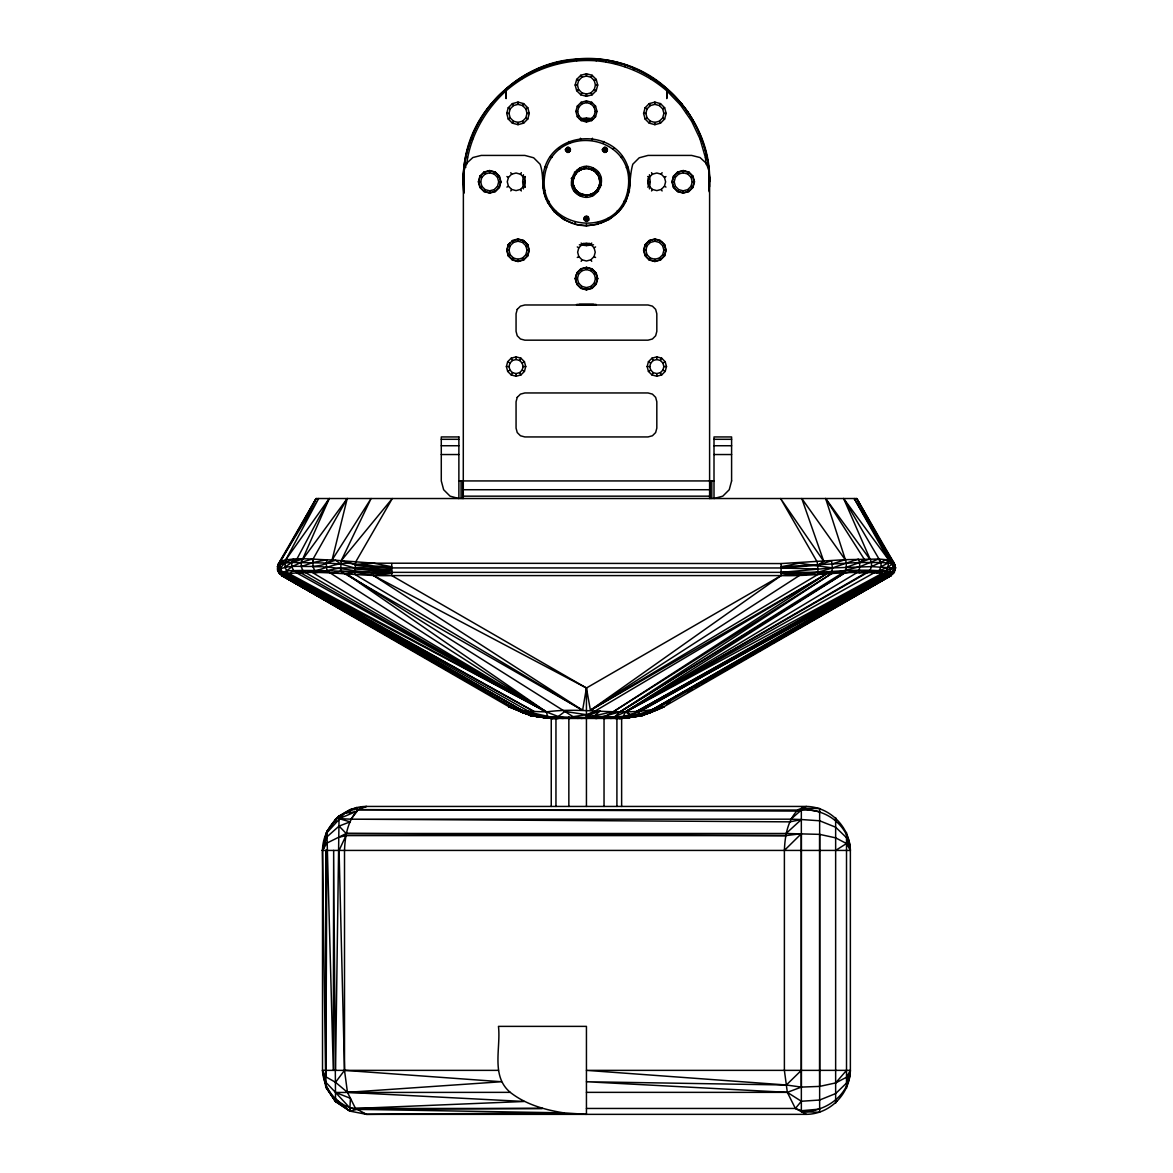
<?xml version="1.0" encoding="UTF-8"?>
<svg xmlns="http://www.w3.org/2000/svg" width="1173" height="1173" viewBox="0 0 1173 1173"><rect width="100%" height="100%" fill="white"/><g stroke="black" fill="none" stroke-linecap="round" stroke-linejoin="round"><path stroke-width="1.5" d="M325.507 1070.362L322.516 850.425L326.871 832.786L344.935 812.977L339.07 816.027L326.871 831.334L333.308 1070.362L333.66 850.425L335.551 1101.608L325.903 1087.283L325.903 850.425L325.903 1076.843L335.551 1082.312L347.457 1092.356L355.507 1108.456L366.504 1114.35L806.379 1114.35C830.059 1114.13 849.824 1093.91 850.366 1070.362L850.366 850.425C849.751 826.95 829.941 806.789 806.379 806.438L366.504 806.438C343.161 806.394 322.502 826.994 322.516 850.425L322.516 1070.362L325.903 1087.283L335.551 1101.608L349.95 1111.124L366.504 1114.35L563.67 1112.854L586.441 1114.35L586.441 1026.375L498.466 1026.375C501.003 1048.134 490.666 1076.008 510.255 1092.356C525.607 1104.438 544.683 1109.79 563.67 1112.854L357.149 1109.335C338.132 1106.857 323.396 1089.306 322.516 1070.362L498.466 1070.362M586.441 806.438L586.441 687.994L781.115 575.591C817.156 576.632 853.768 568.861 889.515 574.359L891.084 575.591L894.31 572.365L895.483 567.967L894.31 563.568L880.542 541.413M894.31 563.568L856.759 498.525L316.123 498.525L278.573 563.568C275.391 572.967 279.115 574.447 286.755 570.811C321.754 569.491 356.753 572.556 391.753 572.365L781.115 572.365L832.361 567.908L871.48 566.618L871.495 562.322L843.622 498.525L888.709 559.932L893.43 562.028L894.896 570.166L894.046 568.978L894.31 572.365C857.14 566.544 818.637 574.462 781.115 573.26C807.933 579.799 833.373 566.735 858.431 559.154L859.736 562.497L859.237 572.659L870.043 570.401L871.48 566.618L886.26 559.712L888.709 559.932L887.976 567.175L884.633 573.084L636.382 711.644L886.685 573.626L639.52 711.6L623.083 716.762L610.532 718.462M325.903 1070.362L326.871 850.425M846.51 832.434L846.51 1088.353M291.901 580.767L279.203 573.318L281.784 575.591L283.353 574.359C319.129 568.964 355.712 576.559 391.753 575.591L586.441 687.994L590.415 710.31L818.094 574.359L817.874 569.037L781.115 567.967L340.405 567.908L315.918 572.717L312.942 566.75L313.074 559.037L347.223 498.525L332.106 559.932C316.299 572.644 293.734 561.149 277.693 570.239L279.306 573.406L282.341 575.371L515.548 709.225L523.906 713.067L533.7 716.058L553.011 718.462L543.143 717.187L551.251 718.448L621.631 718.448L642.819 715.471L651.953 711.688L639.182 716.058L621.866 718.345L637.716 716.16M325.889 1087.195L325.903 1086.007L335.434 1101.447L349.701 1110.948L350.448 1098.324L335.551 1092.459L325.903 1082.342L322.516 1070.362L325.903 1076.843M335.551 1070.362L339.07 816.027L356.709 807.537L358.234 809.663L797.039 811.071C821.965 805.279 849.604 824.062 850.366 850.425L322.516 850.425L325.903 834.78M894.178 569.037L895.483 567.967L894.09 563.187L895.483 567.967L892.316 567.908L886.084 570.811L876.231 572.717L879.251 570.503L880.982 566.75L881.055 562.497L843.622 498.525M801.35 1111.652L819.648 1112.297L819.648 808.49L801.335 808.402L801.35 1111.652C825.22 1112.268 849.531 1095.626 850.366 1070.362L586.441 1070.362L786.35 1084.996L801.335 1087.092L819.648 1086.403L819.648 834.37L786.071 833.49L346.196 833.49L326.871 843.123L322.516 850.425L326.871 831.334M463.907 193.369C455.872 127.446 510.226 62.741 576.529 59.046C645.634 51.568 711.498 112.329 709.606 181.815L709.606 498.525M709.108 191.712L709.181 171.551L706.366 163.384L700.017 157.534L691.645 155.423L648.024 155.423L639.226 157.783L632.79 164.22C628.376 179.572 631.924 197.181 620.136 210.084C609.667 221.624 594.242 227.239 578.802 225.128C563.568 221.829 551.002 211.287 545.108 196.859C541.662 186.126 543.905 174.762 540.093 164.22L533.656 157.783L524.859 155.423L481.238 155.423L472.866 157.534L466.517 163.384L463.702 171.551L463.276 181.815L464.083 178.839M618.45 718.462C629.813 717.92 641.602 716.219 651.484 710.222L891.084 575.591L664.035 706.674C625.839 718.155 585.444 706.249 546.369 711.938L305.581 572.644L302.737 570.401L301.285 566.618L312.971 562.497L327.267 559.712L326.329 563.025L326.886 570.811L546.369 711.938L563.275 718.462L530.064 715.471L508.847 706.674L281.784 575.591L340.888 608.802M463.276 498.525L463.379 176.859C465.138 75.497 593.787 20.674 668.111 89.617L666.953 90.937L666.763 98.591L666.763 90.805L668.111 89.617C696 114.734 712.231 152.783 709.064 190.349M709.064 187.665L709.504 176.859M543.773 717.861L554.756 718.462L543.773 717.861L521.589 710.164L282.341 575.371L277.517 566.691L280.112 561.339C296.945 556.632 314.892 559.844 332.106 559.932L371.093 498.525L341.182 560.753L340.61 571.383L582.6 710.266L586.441 687.994L373.234 575.371L354.833 572.175L340.61 571.383L331.446 573.084M335.434 1101.447L335.551 1099.233L349.701 1110.948M463.276 181.815C463.643 147.505 478.203 113.048 504.361 90.526M629.637 717.187L619.109 718.462L642.819 715.471L604.154 718.462L614.608 716.82L620.062 711.864L831.51 573.626L832.361 567.908L831.569 560.723L817.566 565.298L781.115 567.967M888.709 559.932L854.223 498.525L892.565 563.934L893.415 573.26L887.36 577.189M627.79 190.407C638.493 132.476 549.624 120.247 544.316 178.926C540.035 229.952 618.142 240.685 627.79 190.407L629.505 190.759L625.502 202.049L623.933 201.243M629.622 189.058C637.863 121.992 535.02 121.992 543.26 189.058M666.763 90.805C647.027 73.752 622.159 63.225 596.207 60.805L596.353 59.046M895.483 567.967L894.09 563.187L894.369 564.404L888.137 563.025L886.26 559.712L879.09 559.037L845.176 559.668L781.115 563.568L373.659 563.187L355.39 564.404L341.182 560.753L392.31 498.525L355.639 562.028L354.789 574.359L582.6 710.266L373.234 575.371L391.753 573.26C364.92 574.99 339.627 565.899 312.942 566.75M359.891 807.728L366.504 806.438L358.234 809.663C347.692 820.264 345.067 835.997 344.51 850.425L344.51 1070.362L347.457 1092.356L524.228 1101.476L355.507 1108.456L349.95 1108.016L335.551 1092.459L510.255 1092.356M806.379 1114.35L795.382 1108.456L787.332 1092.356L784.385 1070.362L784.385 850.425C784.972 835.968 787.494 820.367 798.109 809.663L806.379 806.438M523.451 188.912L522.659 181.815L523.451 174.718M525.005 186.991L525.005 176.639M599.183 176.976L599.975 183.457L597.658 189.557L592.776 193.882L586.441 195.451L580.107 193.882L575.225 189.557L572.908 183.457L573.685 176.976C566.5 194.454 596.163 202.9 599.74 184.85C603.875 169.924 580.4 161.61 574.389 175.759M648.068 185.261L648.068 178.369M649.417 188.912L650.223 181.815L649.417 174.718M466.634 164.587C470.05 136.273 485.079 110.115 505.93 90.937L504.771 89.617L506.12 90.805L506.12 98.591L505.93 90.937M592.189 139.983L592.424 138.238M543.246 717.187L552.014 718.243L532.821 715.955L508.847 706.674C525.035 711.234 541.603 715.207 558.187 718.462L548.319 717.964L523.906 713.067L521.589 710.164L283.353 574.359L277.693 570.239L278.529 565.342L277.517 566.691L278.294 566.178M605.913 61.978L606.192 60.248L597.218 59.515M846.554 567.175L869.721 558.978L825.645 498.525L846.451 563.025L845.909 570.811L620.062 711.864L596.104 718.462C618.831 715.618 643.303 717.979 664.035 706.674L639.182 716.058M580.166 193.809L579.755 195.686C561.94 187.489 575.591 159.132 593.113 167.944C610.942 176.141 597.277 204.498 579.755 195.686L580.518 194.102C574.55 190.847 571.192 183.516 573.685 176.976M572.835 180.921L576.969 170.232L577.952 171.17L580.972 169.323L576.456 172.534L574.315 175.569L578.362 170.965M595.825 191.522L599.33 186.184L600.048 182.709C599.711 193.34 585.87 199.381 577.864 192.416L581.046 194.337L586.471 195.451L586.471 196.771M615.488 63.943L615.913 62.228M478.393 181.815L479.904 176.185L484.038 172.05L489.669 170.54L495.299 172.05L499.434 176.185L500.944 181.815L499.434 187.445L495.299 191.58L489.669 193.09L484.038 191.58L479.904 187.445L478.393 181.815L480.651 181.815L481.854 177.299L485.153 174L489.669 172.798L494.17 174L497.484 177.299L498.686 181.815L497.484 186.316L494.17 189.63L489.669 190.832L485.153 189.63L481.854 186.316L480.651 181.815M506.736 113.385L508.246 107.755L512.381 103.62L518.011 102.11L523.642 103.62L527.777 107.755L529.287 113.385L527.777 119.016L523.642 123.15L518.011 124.661L512.381 123.15L508.246 119.016L506.736 113.385L508.994 113.385L510.196 108.884L513.51 105.57L518.011 104.368L522.528 105.57L525.827 108.884L527.029 113.385L525.827 117.901L522.528 121.2L518.011 122.403L513.51 121.2L510.196 117.901L508.994 113.385M508.437 177.416L507.264 181.815L508.437 186.214L511.663 189.439L516.061 190.613L520.46 189.439L523.686 186.214L524.859 181.815L523.686 177.416L520.46 174.191L516.061 173.018L511.663 174.191L508.437 177.416L506.912 176.537M513.51 242.43L510.196 245.729L508.994 250.245L510.196 254.746L513.51 258.06L518.011 259.262L522.528 258.06L525.827 254.746L527.029 250.245L525.827 245.729L522.528 242.43L518.011 241.227L513.51 242.43L512.381 240.48L518.011 238.969L523.642 240.48L527.777 244.614L529.287 250.245L527.777 255.875L523.642 260.01L518.011 261.52L512.381 260.01L508.246 255.875L506.736 250.245L508.246 244.614L510.314 242.547M575.166 85.043L576.676 79.412L580.811 75.277L586.441 73.767L592.072 75.277L596.207 79.412L597.717 85.043L596.207 90.673L592.072 94.808L586.441 96.318L580.811 94.808L576.676 90.673L575.166 85.043L577.424 85.043L578.626 89.544L581.925 92.858L586.441 94.06L590.943 92.858L594.256 89.544L595.459 85.043L594.256 80.541L590.943 77.227L586.441 76.025L581.925 77.227L578.626 80.541L577.424 85.043M506.384 366.562L507.674 361.724L511.223 358.176L516.061 356.885L520.9 358.176L524.434 361.724L525.739 366.562L524.434 371.401L520.9 374.949L516.061 376.24L511.223 374.949L507.674 371.401L506.384 366.562L509.023 366.562L509.962 363.043L512.542 360.463L516.061 359.524L519.58 360.463L522.161 363.043L523.099 366.562L522.161 370.082L519.58 372.662L516.061 373.601L512.542 372.662L509.962 370.082L509.023 366.562M565.327 149.821L567.967 147.182L570.254 148.502L570.254 151.141L567.967 152.461L565.327 149.821L570.606 149.821M575.884 111.435L577.292 106.157L581.163 102.286L586.441 100.878L591.72 102.286L595.576 106.157L596.998 111.435L595.576 116.713L591.72 120.584L586.441 121.992L581.163 120.584L577.292 116.713L575.884 111.435L577.644 111.435L578.817 107.036L582.043 103.811L586.441 102.638L590.84 103.811L594.066 107.036L595.239 111.435L594.066 115.834L590.84 119.06L586.441 120.233L582.043 119.06L578.817 115.834L577.644 111.435M583.802 218.764L585.122 216.477L587.761 216.477L588.729 220.084L586.441 221.404L583.802 218.764L589.081 218.764M602.277 149.821L604.916 147.182L607.203 148.502L607.203 151.141L604.916 152.461L602.277 149.821L607.555 149.821M578.817 247.796L577.644 252.195L578.817 256.594L582.043 259.82L586.441 260.993L590.84 259.82L594.066 256.594L595.239 252.195L594.066 247.796L590.84 244.571L586.441 243.398L582.043 244.571L578.817 247.796L577.292 246.917M576.295 282.81L575.166 278.588L576.295 274.365M577.424 278.588L578.626 274.071L581.925 270.772L586.441 269.57L590.943 270.772L594.256 274.071L595.459 278.588L594.256 283.089L590.943 286.403L586.441 287.605L581.925 286.403L578.626 283.089L577.424 278.588L575.166 278.588M578.626 283.089L576.676 284.218L580.811 288.353L586.441 289.863L592.072 288.353L596.207 284.218L597.717 278.588L596.207 272.957L592.072 268.822L586.441 267.312L580.811 268.822L576.676 272.957L578.626 274.071M643.596 113.385L645.106 107.755L649.226 103.62L654.871 102.11L660.502 103.62L664.636 107.755L666.147 113.385L664.636 119.016L660.502 123.15L654.871 124.661L649.226 123.15L645.106 119.016L643.596 113.385L645.854 113.385L647.056 108.884L650.355 105.57L654.871 104.368L659.373 105.57L662.672 108.884L663.889 113.385L662.672 117.901L659.373 121.2L654.871 122.403L650.355 121.2L647.056 117.901L645.854 113.385M649.197 177.416L648.024 181.815L649.197 186.214L652.423 189.439L656.821 190.613L661.22 189.439L664.446 186.214L665.619 181.815L664.446 177.416L661.22 174.191L656.821 173.018L652.423 174.191L649.197 177.416L647.672 176.537M647.056 254.746L645.106 255.875L643.596 250.245L645.106 244.614L649.226 240.48L654.871 238.969L660.502 240.48L659.373 242.43L654.871 241.227L650.355 242.43L647.056 245.729L645.854 250.245L647.056 254.746L650.355 258.06L654.871 259.262L659.373 258.06L662.672 254.746L663.889 250.245L662.672 245.729L659.373 242.43M671.938 181.815L673.449 176.185L677.583 172.05L683.214 170.54L688.844 172.05L692.979 176.185L694.489 181.815L692.979 187.445L688.844 191.58L683.214 193.09L677.583 191.58L673.449 187.445L671.938 181.815L674.196 181.815L675.399 177.299L678.698 174L683.214 172.798L687.715 174L691.029 177.299L692.231 181.815L691.029 186.316L687.715 189.63L683.214 190.832L678.698 189.63L675.399 186.316L674.196 181.815M646.132 256.916L649.226 260.01L654.871 261.52L660.502 260.01L664.636 255.875L666.147 250.245L664.636 244.614L661.543 241.506M647.144 366.562L648.434 361.724L651.983 358.176L656.821 356.885L661.66 358.176L665.194 361.724L666.499 366.562L665.194 371.401L661.66 374.949L656.821 376.24L651.983 374.949L648.434 371.401L647.144 366.562L649.783 366.562L650.722 363.043L653.302 360.463L656.821 359.524L660.34 360.463L662.921 363.043L663.859 366.562L662.921 370.082L660.34 372.662L656.821 373.601L653.302 372.662L650.722 370.082L649.783 366.562M575.049 222.474L574.579 224.175L586.441 225.803L598.303 224.175L597.834 222.474M324.203 847.185L322.516 850.425L325.42 840.161M573.553 177.446L573.084 179.073L573.905 176.742M322.516 850.425L326.871 836.935L339.07 826.1L350.126 821.848L339.07 818.651L356.68 811.335L356.709 807.537L357.164 811.071L351.02 819.179L339.07 818.651M624.886 66.656L625.444 64.984L606.192 60.248M278.617 563.495L277.517 566.691L278.793 563.187L278.69 569.037M634.021 70.131L634.71 68.503M580.518 195.554L581.046 194.337M773.418 642.863L891.084 575.591L654.461 709.87L644.886 713.683L615.239 718.462L626.573 717.935L651.484 710.222L889.515 574.359L892.873 571.618L894.427 568.113L892.565 563.934L889.413 560.254L888.137 563.025L881.055 562.497L878.46 559.037L859.765 566.75L831.51 573.626L613.582 711.571L586.441 717.524L547.659 716.732L546.369 711.938L288.103 573.098L284.863 567.175L285.86 559.668L329.246 498.525L301.27 562.322L301.285 566.618M304.863 519.272L316.123 498.525L278.382 565.298L283.353 574.359M603.259 143.077L603.963 141.464M586.441 1092.356L787.332 1092.356L801.335 1087.092L801.335 833.71L785.866 835.601L345.991 835.601L339.07 850.425L344.51 1070.362L335.551 1082.312M598.494 175.759C593.509 164.631 575.591 166.859 573.142 178.78L571.427 178.384L572.981 183.443L571.427 185.246L573.142 184.85M592.35 169.528L593.113 167.944M592.717 193.809L593.113 195.686L592.35 194.102C603.421 189 601.646 171.229 589.696 168.575M623.083 716.762L625.546 711.791L844.619 573.011L858.709 570.503M893.415 573.26L892.198 572.175L887.77 573.905L651.484 710.222L890.542 575.371L892.198 572.175L890.38 571.383L884.633 573.084M329.246 498.525L296.96 558.949L284.863 567.175M625.224 716.732L624.549 717.964L621.353 718.213M301.402 525.651L303.133 522.454M512.381 123.15L513.51 121.2M522.528 105.57L523.642 103.62M484.038 191.58L485.153 189.63M494.17 174L495.299 172.05M510.783 190.964L511.663 189.439M520.46 174.191L521.34 172.666M580.811 94.808L581.925 92.858M590.943 77.227L592.072 75.277M581.163 120.584L582.043 119.06M590.84 103.811L591.72 102.286M566.647 152.094L569.286 147.534M512.381 260.01L513.51 258.06M522.528 242.43L523.642 240.48M603.596 152.094L606.236 147.534M585.122 221.052L587.761 216.477M649.226 123.15L650.355 121.2M659.373 105.57L660.502 103.62M511.223 374.949L512.542 372.662M519.58 360.463L520.9 358.176M581.163 261.344L582.043 259.82M590.84 244.571L591.72 243.046M580.811 288.353L581.925 286.403M590.943 270.772L592.072 268.822M651.543 190.964L652.423 189.439M661.22 174.191L662.1 172.666M677.583 191.58L678.698 189.63M687.715 174L688.844 172.05M649.226 260.01L650.355 258.06M651.983 374.949L653.302 372.662M660.34 360.463L661.66 358.176M355.39 564.404C334.334 558.245 313.47 578.656 293.514 570.503L291.784 566.75L291.71 562.497L293.646 559.154L278.382 565.298L282.209 560.723L280.288 563.949L280.596 572.277M578.7 194.615L579.389 193.486L586.471 195.451L586.441 197.211M596.383 172.49L595.708 171.947L599.271 177.211L600.048 180.847L598.538 175.51L593.494 170.144L594.183 169.015M572.996 223.486L563.583 219.395L564.506 217.899M280.112 561.339L318.66 498.525L285.86 559.668L280.288 563.949M651.323 79.207L652.261 77.711M314.012 570.503L312.604 572.644L546.369 711.938L528.554 711.249L285.083 573.905L521.589 710.164M339.07 816.027L335.551 819.179L325.903 833.49L325.903 838.46M574.623 175.642L577.395 171.61L583.172 168.575L586.441 168.179L586.441 166.419M599.872 223.486L609.3 219.395L618.582 211.844L624.505 203.457M347.223 498.525L303.015 558.978L291.71 562.497L284.716 563.025L280.538 567.908M613.083 149.059L614.197 147.695M586.441 1108.456L795.382 1108.456L801.335 1101.256L819.648 1100.025L835.645 1093.573L846.51 1083.09L850.366 1070.362L846.51 1077.254L835.645 1082.928L819.648 1086.403M835.645 1082.928L846.539 1070.362M575.283 173.985L577.952 171.17M512.513 240.714L508.481 244.746L507.015 250.245L508.481 255.743L512.513 259.761L518.011 261.242L523.51 259.761L527.542 255.743L529.008 250.245L527.542 244.746L523.51 240.714L518.011 239.248L511.912 241.315M784.385 850.425L801.335 833.71M801.335 1070.362L786.35 1084.996L586.441 1081.741L787.332 1092.356L801.335 1101.256M575.532 192.049L577.175 191.683L574.345 188.12L577.131 191.698M563.583 219.395L554.286 211.844L555.577 210.641M786.071 833.49L801.335 819.531L819.648 820.777L835.645 827.2L846.51 837.698L850.366 850.425L846.51 843.534L835.645 837.859L819.648 834.37M507.059 88.136C525.973 71.612 550.592 61.289 575.664 59.515M790.895 819.179L801.335 819.531L790.001 821.848L351.02 819.179L790.895 819.179L801.335 810.059L358.234 809.663M391.753 573.26L354.833 572.175L346.46 573.905L573.128 716.688L581.676 718.462L586.441 717.524L586.441 718.462L593.611 716.586L600.239 710.941L586.441 716.204L614.608 716.82L625.546 711.791L870.043 570.401M666.953 90.937L680.487 105.027L681.85 103.913M832.361 567.908L799.224 563.187L781.115 566.75L859.736 562.497L864.076 558.949L825.645 498.525M574.403 191.419L575.782 190.319M597.101 173.311L598.479 172.211M506.12 90.805C530.724 69.368 563.67 58.43 596.207 60.805M588.333 195.319L594.931 192.46L591.544 194.322L592.438 195.524L591.91 194.307M289.995 573.011L293.514 570.503M574.242 190.466L575.313 189.703L573.098 184.616L573.597 186.419M620.942 157.461L622.379 156.449M593.611 716.586L595.166 718.462L604.769 716.762L613.582 711.571L826.437 573.905L590.415 710.31L781.115 575.591L781.115 563.568M892.565 563.934L887.976 567.175L874.442 572.644L626.015 711.791L630.018 714.65L638.185 714.298L639.52 711.6L887.77 573.905L892.316 567.908L871.48 566.618M686.352 112.843L687.803 111.846C672.466 90.204 650.502 73.694 625.444 64.984M654.461 709.87L650.077 712.832L640.062 715.955L626.573 717.935L629.74 717.832M590.415 710.31L799.649 575.371M817.874 569.037L817.566 565.298L823.769 561.339L801.789 498.525L845.176 559.668L832.185 563.949M835.645 850.425L846.51 843.534M620.062 711.864L844.619 573.011M586.441 716.204L826.437 573.905M508.246 119.016L510.196 117.901M525.827 108.884L527.777 107.755M576.676 90.673L578.626 89.544M594.256 80.541L596.207 79.412M577.292 116.713L578.817 115.834M594.066 107.036L595.576 106.157M479.904 187.445L481.854 186.316M497.484 177.299L499.434 176.185M565.679 151.141L570.254 148.502M506.912 187.094L508.437 186.214M523.686 177.416L525.196 176.537M645.106 119.016L647.056 117.901M662.672 108.884L664.636 107.755M602.629 151.141L607.203 148.502M706.249 164.587L705.398 157.534L699.958 138.766L691.586 121.112L693.111 120.233M508.246 255.875L510.196 254.746M525.827 245.729L527.777 244.614M584.154 220.084L588.729 217.445M647.672 187.094L649.197 186.214M664.446 177.416L665.956 176.537M673.449 187.445L675.399 186.316M691.029 177.299L692.979 176.185M577.292 257.474L578.817 256.594M594.066 247.796L595.576 246.917M594.256 274.071L596.207 272.957M662.672 245.729L664.636 244.614M507.674 371.401L509.962 370.082M522.161 363.043L524.434 361.724M648.434 371.401L650.722 370.082M662.921 363.043L665.194 361.724M879.251 570.503L867.287 572.644L626.015 711.791L882.858 573.011L636.382 711.644M666.851 703.756L670.018 701.938L666.88 703.771M695.413 687.363L698.58 685.545M723.961 670.971L733.477 665.516M744.591 659.138L755.691 652.774M758.858 650.942L762.039 649.124M766.79 646.396L769.972 644.578M773.139 642.745L776.321 640.927M781.071 638.2L784.253 636.382M787.42 634.564L792.171 631.822M795.353 630.004L798.52 628.185M801.702 626.367L806.452 623.625M809.634 621.807L855.63 595.4M858.812 593.582L884.193 579.022L880.967 580.767M687.539 691.953L692.319 689.225M695.501 687.407L698.683 685.589M701.865 683.771L706.63 681.044M709.812 679.226L719.357 673.771M724.122 671.044L733.668 665.59M738.433 662.862L741.615 661.044M744.796 659.226L755.925 652.862M759.107 651.044L770.236 644.681M845.88 600.532L855.44 595.136M860.234 592.453L877.771 582.556M887.345 577.175L890.542 575.371M586.441 714.694L573.128 716.688L569.873 718.462L557.893 716.82L564.902 711.454L586.441 714.694L596.412 710.765M880.982 566.75L888.137 563.025M548.949 201.243L547.38 202.049L554.286 211.844M643.742 714.196L651.968 711.718M297.678 572.659L302.737 570.401M648.977 713.067L664.035 706.674L650.077 712.832L635.839 716.336M699.958 138.766L701.601 138.135M581.339 169.308L585.048 168.311M591.573 194.395L587.805 195.261M640.062 715.955L651.792 711.659M599.271 177.211L600.517 176.771M626.235 167.68L627.892 167.079M291.71 562.497L326.329 563.025L335.625 560.254L373.659 563.187L391.753 566.75L355.316 565.298L373.659 563.187M581.295 169.235L584.55 168.311M339.07 837.258L345.991 835.601M599.74 178.78L601.456 178.384M277.693 570.239L279.042 569.946M818.094 574.359L832.156 571.383M543.378 190.759L545.093 190.407M705.398 157.534L707.114 157.182M356.577 808.373L349.965 809.663L344.935 813.212L356.724 811.643M628.054 717.377L621.514 718.169M621.631 718.448L629.754 717.216L620.048 718.462M585.078 168.369L579.33 170.188L578.641 169.059M579.345 118.84L586.441 118.033L593.538 118.84M582.996 120.189L589.887 120.189M582.996 243.441L589.887 243.441M579.345 244.79L586.441 245.597L593.538 244.79M819.648 1109.101L801.335 1110.728L795.382 1108.456M579.257 59.236L593.626 59.236M593.626 304.394L576.529 304.584L596.353 304.584L579.257 304.394M628.567 178.926L630.326 178.809M347.457 1092.356L501.458 1081.741L344.51 1070.362M620.957 718.096L629.109 717.861M859.736 562.497L881.055 562.497M867.287 572.644L856.862 572.717L625.546 711.791L630.018 714.65M781.115 572.365L818.05 572.277M595.459 85.043L597.717 85.043M595.239 111.435L596.998 111.435M527.029 113.385L529.287 113.385M663.889 113.385L666.147 113.385M498.686 181.815L500.944 181.815M522.659 181.815L524.419 181.815M648.464 181.815L650.223 181.815M692.231 181.815L694.489 181.815M506.736 250.245L508.994 250.245M527.029 250.245L529.287 250.245M643.596 250.245L645.854 250.245M663.889 250.245L666.147 250.245M595.459 278.588L597.717 278.588M523.099 366.562L525.739 366.562M663.859 366.562L666.499 366.562M441.283 439.303L458.878 439.303M714.005 439.303L731.6 439.303M441.283 445.74L458.878 445.74M714.005 445.74L731.6 445.74M441.283 454.538L458.878 454.538M714.005 454.538L731.6 454.538M458.878 480.93L714.005 480.93M463.276 489.728L709.606 489.728M463.276 496.164L709.606 496.164M781.115 575.591L391.753 575.591L391.753 563.568M354.92 809.663L349.965 809.663L349.965 812.772M355.507 1108.456L542.454 1108.456L357.149 1109.335L349.95 1111.124L349.95 1108.016M785.866 835.601L346.196 833.49L339.07 826.1M551.163 718.155L530.064 715.471L541.501 716.967L533.7 716.058L519.404 711.058L533.48 715.457M551.251 718.448L530.064 715.471L539.873 716.468M326.329 563.025L340.581 563.934L355.082 568.113L391.753 570.166L355.023 568.978L391.753 572.365M542.556 178.809L544.316 178.926M355.316 565.298L391.753 567.967M332.106 559.932L335.625 560.254L340.581 563.934M558.187 718.462L539.58 716.483L528.554 711.249M465.916 167.182L464.171 166.962L464.024 192.137M547.688 717.231L552.659 717.847M551.295 718.243L543.128 717.187L552.835 718.462M588.919 168.516L595.019 171.214L588.26 168.296L590.092 168.677M526.266 713.404L522.806 712.832L518.422 709.87M537.043 716.336L540.123 716.864M543.216 717.392L546.31 717.935L532.821 715.955L521.076 711.659M801.335 808.402L819.648 811.687M465.769 157.182L467.484 157.534M599.74 184.85L601.456 185.246M513.627 708.272L508.847 706.674L523.906 713.067L519.404 711.058M835.645 1100.699L837.111 1101.198M544.99 167.079L546.647 167.68M573.128 716.688L578.025 718.462M471.282 138.135L472.924 138.766M361.533 1112.444L366.504 1114.35M521.618 711.146L526.398 713.052M592.57 169.748L593.494 170.144M599.33 186.184L600.547 186.786M285.083 573.905L533.964 711.468L282.473 571.383M344.085 610.59L347.281 612.379M350.478 614.183L355.272 616.881M295.097 582.57L299.877 585.268M303.059 587.057L306.256 588.861M309.437 590.649L312.619 592.453M317.399 595.151L326.974 600.547M354.847 617.042L281.784 575.591L515.548 709.225M358.014 618.845L361.196 620.649M364.378 622.452L369.143 625.15M372.31 626.954L375.492 628.757M378.659 630.561L381.841 632.364M386.606 635.062L389.788 636.866M645.106 107.755L647.056 108.884M662.672 117.901L664.636 119.016M576.676 79.412L578.626 80.541M594.256 89.544L596.207 90.673M577.292 106.157L578.817 107.036M594.066 115.834L595.576 116.713M673.449 176.185L675.399 177.299M691.029 186.316L692.979 187.445M602.629 148.502L607.203 151.141M664.446 186.214L665.956 187.094M508.246 107.755L510.196 108.884M525.827 117.901L527.777 119.016M565.679 148.502L570.254 151.141M479.772 120.233L481.297 121.112M645.106 244.614L647.056 245.729M662.672 254.746L664.636 255.875M584.154 217.445L588.729 220.084M523.686 186.214L525.196 187.094M479.904 176.185L481.854 177.299M497.484 186.316L499.434 187.445M594.066 256.594L595.576 257.474M594.256 283.089L596.207 284.218M508.246 244.614L510.196 245.729M525.827 254.746L527.777 255.875M648.434 361.724L650.722 363.043M662.921 370.082L665.194 371.401M507.674 361.724L509.962 363.043M522.161 370.082L524.434 371.401M346.46 573.905L546.369 711.938L286.139 573.626L286.755 570.811L291.784 566.75L301.27 562.322L312.399 559.037L312.971 562.497M577.864 192.416L579.389 193.486M550.504 156.449L551.94 157.461M574.403 172.211L575.782 173.311M597.101 190.319L598.479 191.419M491.032 103.913L492.396 105.027M575.488 171.639L576.456 172.534M597.394 191.991L596.427 191.096C600.825 186.39 601.045 179.058 597.556 173.927M617.306 210.641L618.582 211.844M894.369 564.404L890.527 560.753L856.759 498.525L895.16 566.75L891.627 561.867M575.313 189.703L576.5 191.14M558.685 147.695L559.785 149.059M680.487 105.027L691.586 121.112M823.769 561.339L780.573 498.525L817.229 562.028L817.566 565.298M520.607 77.711L521.56 79.207M593.553 193.442L594.242 194.571M608.376 217.899L609.3 219.395M687.803 111.846C701.586 132.505 709.386 156.962 709.606 181.815M649.226 103.62L650.355 105.57M659.373 121.2L660.502 123.15M651.543 172.666L652.423 174.191M661.22 189.439L662.1 190.964M580.811 75.277L581.925 77.227M590.943 92.858L592.072 94.808M581.163 102.286L582.043 103.811M590.84 119.06L591.72 120.584M603.596 147.534L606.236 152.094M649.226 240.48L650.355 242.43M659.373 258.06L660.502 260.01M566.647 147.534L569.286 152.094M585.122 216.477L587.761 221.052M512.381 103.62L513.51 105.57M522.528 121.2L523.642 123.15M651.983 358.176L653.302 360.463M660.34 372.662L661.66 374.949M581.163 243.046L582.043 244.571M590.84 259.82L591.72 261.344M580.811 268.822L581.925 270.772M590.943 286.403L592.072 288.353M510.783 172.666L511.663 174.191M520.46 189.439L521.34 190.964M522.528 258.06L523.642 260.01M511.223 358.176L512.542 360.463M519.58 372.662L520.9 374.949M677.583 172.05L678.698 174M687.715 189.63L688.844 191.58M484.038 172.05L485.153 174M494.17 189.63L495.299 191.58M579.755 167.944L580.518 169.528M568.92 141.464L569.623 143.077M538.158 68.503L538.847 70.131M571.427 178.384L572.805 181.815M543.949 192.372L546.809 200.436M893.43 562.028L894.486 565.298M556.97 62.228L557.38 63.943M580.444 138.238L580.694 139.983M576.529 59.046L576.676 60.805M708.712 166.962L708.932 172.372M709.064 175.965L709.504 186.771M463.379 176.859L463.951 191.258M835.645 817.581L835.645 1103.192M711.806 480.93L711.806 498.525M710.193 480.93L710.193 498.525M683.214 170.54L683.214 172.798M683.214 190.832L683.214 193.09M656.821 356.885L656.821 359.524M656.821 373.601L656.821 376.24M654.871 102.11L654.871 104.368M654.871 122.403L654.871 124.661M654.871 238.969L654.871 241.227M654.871 259.262L654.871 261.52M621.631 716.967L621.631 806.438M616.91 716.967L616.91 806.438M604.916 147.182L604.916 152.461M604.036 716.967L604.036 806.438M586.441 73.767L586.441 76.025M586.441 94.06L586.441 96.318M586.441 100.878L586.441 102.638M586.441 118.033L586.441 119.793M586.441 120.233L586.441 121.992M586.441 216.125L586.441 221.404M586.441 224.043L586.441 225.803M586.441 243.837L586.441 245.597M586.441 267.312L586.441 269.57M586.441 287.605L586.441 289.863M568.846 716.967L568.846 806.438M567.967 147.182L567.967 152.461M555.958 716.967L555.958 806.438M551.251 716.967L551.251 806.438M518.011 102.11L518.011 104.368M518.011 122.403L518.011 124.661M518.011 238.969L518.011 241.227M518.011 259.262L518.011 261.52M516.061 356.885L516.061 359.524M516.061 373.601L516.061 376.24M489.669 170.54L489.669 172.798M489.669 190.832L489.669 193.09M462.69 480.93L462.69 498.525M461.077 480.93L461.077 498.525M335.551 819.179L335.551 821.555M480.138 176.317L478.672 181.815L480.138 187.313L484.17 191.346L489.669 192.812L495.167 191.346L499.185 187.313L500.666 181.815L499.185 176.317L495.167 172.284L489.669 170.818L484.17 172.284L480.138 176.317M517.234 309.379L516.061 313.778L516.061 331.373L517.234 335.771L520.46 338.997L524.859 340.17L648.024 340.17L652.423 338.997L655.648 335.771L656.821 331.373L656.821 313.778L655.648 309.379L652.423 306.153L648.024 304.98L524.859 304.98L520.46 306.153L517.234 309.379M517.234 397.354L516.061 401.752L516.061 428.145L517.234 432.544L520.46 435.769L524.859 436.942L648.024 436.942L652.423 435.769L655.648 432.544L656.821 428.145L656.821 401.752L655.648 397.354L652.423 394.128L648.024 392.955L524.859 392.955L520.46 394.128L517.234 397.354M576.911 273.089L575.444 278.588L576.911 284.086L580.943 288.103L586.441 289.584L591.94 288.103L595.957 284.086L597.438 278.588L595.957 273.089L591.94 269.057L586.441 267.591L580.943 269.057L576.911 273.089M645.341 244.746L643.874 250.245L645.341 255.743L649.373 259.761L654.871 261.242L660.37 259.761L664.387 255.743L665.868 250.245L664.387 244.746L660.37 240.714L654.871 239.248L649.373 240.714L645.341 244.746M673.683 176.317L672.217 181.815L673.683 187.313L677.715 191.346L683.214 192.812L688.712 191.346L692.73 187.313L694.211 181.815L692.73 176.317L688.712 172.284L683.214 170.818L677.715 172.284L673.683 176.317M731.6 480.93L729.239 489.728L722.803 496.164L714.005 498.525L714.005 436.942L731.6 436.942L731.6 480.93M662.085 706.483L657.335 709.225L662.1 706.498M458.878 436.942L441.283 436.942L441.283 480.93L443.643 489.728L450.08 496.164L458.878 498.525L458.878 436.942M300.904 572.952L296.432 572.717L546.369 711.938L300.904 572.952"/></g></svg>
